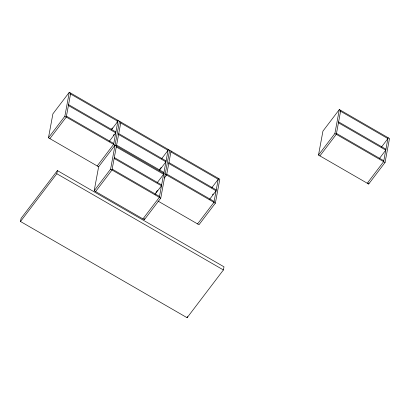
<?xml version="1.0" encoding="UTF-8"?>
<svg xmlns="http://www.w3.org/2000/svg" width="410" height="410" viewBox="0 0 410 410"><rect width="100%" height="100%" fill="white"/><g stroke="black" fill="none" stroke-linecap="round" stroke-linejoin="round"><path stroke-width="0.61" d="M20.5 221.497L21.084 218.356L57.379 170.591L223.993 266.813L223.409 269.954L187.109 317.719L20.5 221.497L56.8 173.732L57.379 170.591M169.637 150.229L160.756 198.153L144.361 219.724L94.192 190.747L98.631 166.788L48.462 137.811L52.9 113.852L69.295 92.281L219.811 179.206L215.368 203.165L198.978 224.736L157.927 201.033M48.462 137.811L64.852 116.24L69.295 92.281M70.715 93.101L66.271 117.06L49.882 138.631M94.192 190.747L110.582 169.176L119.464 121.257M120.883 122.077L112.002 169.996L95.612 191.567M144.361 219.724L144.592 218.494M168.218 149.409L159.336 197.333L142.941 218.904M171.057 151.049L166.619 175.014L164.328 178.022M187.109 317.719L187.344 316.464M218.392 178.386L213.948 202.345L197.558 223.916M318.493 155.072L322.936 131.113L339.326 109.542L389.5 138.513L385.057 162.478L368.667 184.049L318.493 155.072L334.888 133.501L339.326 109.542M340.746 110.362L336.308 134.321L319.913 155.892M368.667 184.049L368.892 182.819M388.08 137.693L383.637 161.658L367.247 183.229M111.566 128.965L112.33 127.961M116.901 121.939L118.044 120.437L113.606 144.397L97.211 165.968M111.397 129.862L117.88 121.334L70.546 93.998M113.242 135.479L114 134.475M109.26 141.394L115.743 132.866L68.408 105.529M98.631 166.788L115.025 145.217M161.571 158.839L168.054 150.311L120.719 122.974M159.598 169.468L161.125 167.464M159.434 170.37L165.917 161.842L118.582 134.506M157.127 182.798L163.611 174.27L116.276 146.934M155.923 192.428L157.445 190.419M154.99 194.33L161.473 185.802L114.139 158.465M211.744 187.816L218.222 179.283L170.893 151.951M212.441 194.934L213.205 193.93M209.607 199.347L216.085 190.814L168.756 163.482M381.433 147.123L387.911 138.595L340.582 111.259M379.296 158.655L385.774 150.127L338.445 122.79M338.609 121.893L385.943 149.225M336.472 133.424L383.806 160.756M334.888 133.501L385.057 162.478M68.578 104.632L115.907 131.969M118.746 133.609L166.081 160.94M168.92 162.58L216.254 189.917M66.44 116.163L113.77 143.5M116.609 145.14L163.944 172.472M166.783 174.112L214.117 201.448M64.852 116.24L215.368 203.165M114.308 157.568L161.637 184.905M112.171 169.099L159.5 196.436M110.582 169.176L160.756 198.153M56.8 173.732L223.409 269.954"/></g></svg>
